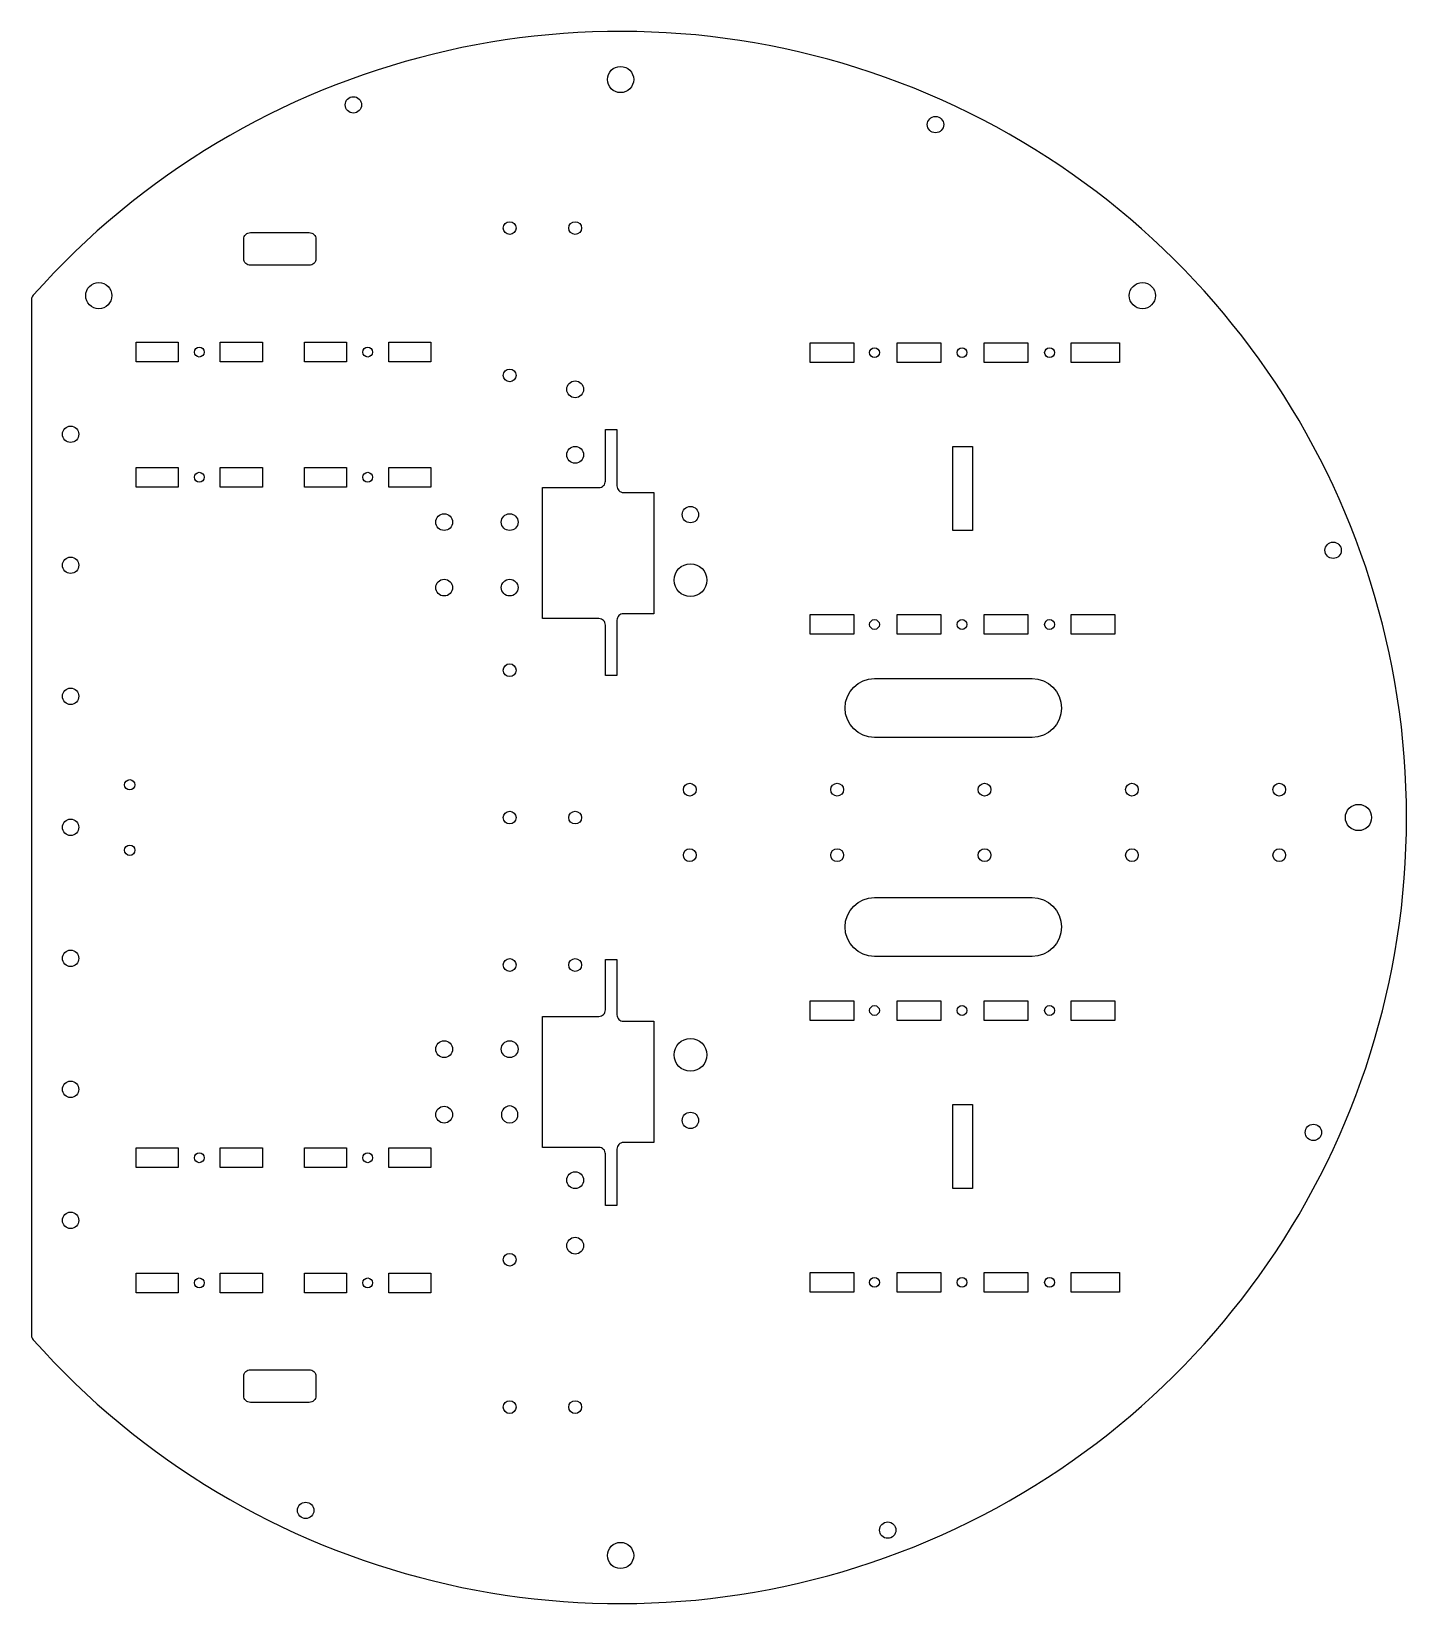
# Model space of a CAD drawing. Header units: millimetres. Extents: x -180 to 240, y -240 to 240.
import ezdxf

# ---------------------------------------------------------------- set-up
doc = ezdxf.new("R2010")
doc.units = ezdxf.units.MM

msp = doc.modelspace()

# ---------------------------------------------------------------- linework, layer by layer
for points in [[(-179.39, 159.43, 0.183659), (-179.9, 158.1), (-179.9, -158.1, 0.183659), (-179.39, -159.43, 2.630606)], [(-113.05, 168.6, -0.414214), (-115.05, 170.6), (-115.05, 176.6, -0.414214), (-113.05, 178.6), (-95.05, 178.6, -0.414214), (-93.05, 176.6), (-93.05, 170.6, -0.414214), (-95.05, 168.6)], [(-6.62, 100.73, 0.414214), (-4.62, 102.73), (-4.62, 118.51), (-1.12, 118.51), (-1.12, 101.23, 0.414214), (0.88, 99.23), (10.13, 99.23), (10.13, 62.23), (0.88, 62.23, 0.414214), (-1.12, 60.23), (-1.12, 43.36), (-4.62, 43.36), (-4.62, 58.73, 0.414214), (-6.62, 60.73), (-23.87, 60.73), (-23.87, 100.73)], [(77.54, 42.43), (125.63, 42.43, -1), (125.63, 24.43), (77.54, 24.43, -1)], [(125.63, -24.43, -1), (125.63, -42.43), (77.54, -42.43, -1), (77.54, -24.43)], [(-4.62, -102.73, 0.414214), (-6.62, -100.73), (-23.87, -100.73), (-23.87, -60.73), (-6.62, -60.73, 0.414214), (-4.62, -58.73), (-4.62, -43.36), (-1.12, -43.36), (-1.12, -60.23, 0.414214), (0.88, -62.23), (10.13, -62.23), (10.13, -99.23), (0.88, -99.23, 0.414214), (-1.12, -101.23), (-1.12, -118.51), (-4.62, -118.51)], [(-35.02, -88.45, 4.194069), (-32.72, -88.45, 0.326467)], [(-95.05, -178.6), (-113.05, -178.6, -0.414214), (-115.05, -176.6), (-115.05, -170.6, -0.414214), (-113.05, -168.6), (-95.05, -168.6, -0.414214), (-93.05, -170.6), (-93.05, -176.6, -0.414214)]]:
    msp.add_lwpolyline(points, format="xyb", close=True)
for points in [[(-135.07, 139.1), (-147.93, 139.1), (-147.93, 145.1), (-135.07, 145.1)], [(-109.36, 139.1), (-122.22, 139.1), (-122.22, 145.1), (-109.36, 145.1)], [(-83.65, 139.1), (-96.5, 139.1), (-96.5, 145.1), (-83.65, 145.1)], [(-57.93, 139.1), (-70.79, 139.1), (-70.79, 145.1), (-57.93, 145.1)], [(71.19, 138.93), (57.91, 138.93), (57.91, 144.93), (71.19, 144.93)], [(84.48, 144.93), (97.76, 144.93), (97.76, 138.93), (84.48, 138.93)], [(124.33, 144.93), (124.33, 138.93), (111.05, 138.93), (111.05, 144.93)], [(152.32, 144.93), (152.32, 138.93), (137.62, 138.93), (137.62, 144.93)], [(107.41, 87.6), (101.41, 87.6), (101.41, 113.26), (107.41, 113.26)], [(-147.93, 100.9), (-147.93, 106.9), (-135.07, 106.9), (-135.07, 100.9)], [(-122.22, 106.9), (-109.36, 106.9), (-109.36, 100.9), (-122.22, 100.9)], [(-83.65, 100.9), (-96.5, 100.9), (-96.5, 106.9), (-83.65, 106.9)], [(-57.93, 100.9), (-70.79, 100.9), (-70.79, 106.9), (-57.93, 106.9)], [(71.19, 61.93), (71.19, 55.93), (57.91, 55.93), (57.91, 61.93)], [(84.48, 61.93), (97.76, 61.93), (97.76, 55.93), (84.48, 55.93)], [(124.33, 61.93), (124.33, 55.93), (111.05, 55.93), (111.05, 61.93)], [(150.91, 55.93), (137.62, 55.93), (137.62, 61.93), (150.91, 61.93)], [(57.91, -55.93), (71.19, -55.93), (71.19, -61.93), (57.91, -61.93)], [(84.48, -61.93), (84.48, -55.93), (97.76, -55.93), (97.76, -61.93)], [(124.33, -61.93), (111.05, -61.93), (111.05, -55.93), (124.33, -55.93)], [(150.91, -61.93), (137.62, -61.93), (137.62, -55.93), (150.91, -55.93)], [(107.41, -113.26), (101.41, -113.26), (101.41, -87.6), (107.41, -87.6)], [(-147.93, -100.9), (-135.07, -100.9), (-135.07, -106.9), (-147.93, -106.9)], [(-122.22, -100.9), (-109.36, -100.9), (-109.36, -106.9), (-122.22, -106.9)], [(-96.5, -106.9), (-96.5, -100.9), (-83.65, -100.9), (-83.65, -106.9)], [(-57.93, -100.9), (-57.93, -106.9), (-70.79, -106.9), (-70.79, -100.9)], [(-147.93, -145.1), (-147.93, -139.1), (-135.07, -139.1), (-135.07, -145.1)], [(-109.36, -139.1), (-109.36, -145.1), (-122.22, -145.1), (-122.22, -139.1)], [(-83.65, -145.1), (-96.5, -145.1), (-96.5, -139.1), (-83.65, -139.1)], [(-70.79, -139.1), (-57.93, -139.1), (-57.93, -145.1), (-70.79, -145.1)], [(57.91, -144.93), (57.91, -138.93), (71.19, -138.93), (71.19, -144.93)], [(84.48, -144.93), (84.48, -138.93), (97.76, -138.93), (97.76, -144.93)], [(124.33, -144.93), (111.05, -144.93), (111.05, -138.93), (124.33, -138.93)], [(152.32, -144.93), (137.62, -144.93), (137.62, -138.93), (150.91, -138.93), (152.32, -138.93)]]:
    msp.add_lwpolyline(points, close=True)
for centre, radius in [((0, 225.32), 4), ((-81.59, 217.58), 2.5), ((96.16, 211.55), 2.5), ((-33.87, 179.97), 1.95), ((-13.87, 179.97), 1.95), ((-159.33, 159.33), 4), ((159.33, 159.33), 4), ((-128.65, 142.1), 1.5), ((-77.22, 142.1), 1.5), ((77.53, 141.93), 1.5), ((104.26, 141.93), 1.5), ((130.98, 141.93), 1.5), ((-33.87, 134.97), 1.95), ((-13.87, 130.73), 2.55), ((-167.93, 117), 2.5), ((-13.87, 110.73), 2.55), ((-128.65, 103.9), 1.5), ((-77.22, 103.9), 1.5), ((-53.87, 90.18), 2.55), ((-33.87, 90.18), 2.55), ((21.33, 92.48), 2.5), ((217.58, 81.59), 2.5), ((-167.93, 77), 2.5), ((21.33, 72.48), 5), ((-53.87, 70.18), 2.55), ((-33.87, 70.18), 2.55), ((77.53, 58.93), 1.5), ((104.26, 58.93), 1.5), ((130.98, 58.93), 1.5), ((-33.87, 44.97), 1.95), ((-167.93, 37), 2.5), ((-149.9, 10), 1.57), ((21.13, 8.5), 1.95), ((66.13, 8.5), 1.95), ((111.13, 8.5), 1.95), ((156.13, 8.5), 1.95), ((201.13, 8.5), 1.95), ((-33.87, -0.03), 1.95), ((-13.87, -0.03), 1.95), ((225.32, 0), 4), ((-167.93, -3), 2.5), ((-149.9, -10), 1.58), ((21.13, -11.5), 1.95), ((66.13, -11.5), 1.95), ((111.13, -11.5), 1.95), ((156.13, -11.5), 1.95), ((201.13, -11.5), 1.95), ((-167.93, -43), 2.5), ((-33.87, -45.03), 1.95), ((-13.87, -45.03), 1.95), ((77.53, -58.93), 1.5), ((104.26, -58.93), 1.5), ((130.98, -58.93), 1.5), ((-53.87, -70.73), 2.55), ((-33.87, -70.73), 2.55), ((21.33, -72.48), 5), ((-167.93, -83), 2.5), ((-53.87, -90.73), 2.55), ((21.33, -92.48), 2.5), ((211.55, -96.16), 2.5), ((-128.65, -103.9), 1.5), ((-77.22, -103.9), 1.5), ((-13.87, -110.73), 2.55), ((-167.93, -123), 2.5), ((-13.87, -130.73), 2.55), ((-33.87, -135.03), 1.95), ((-128.65, -142.1), 1.5), ((-77.22, -142.1), 1.5), ((77.53, -141.93), 1.5), ((104.26, -141.93), 1.5), ((130.98, -141.93), 1.5), ((-33.87, -180.03), 1.95), ((-13.87, -180.03), 1.95), ((-96.16, -211.55), 2.5), ((81.59, -217.58), 2.5), ((0, -225.32), 4)]:
    msp.add_circle(centre, radius)

doc.saveas('drawing.dxf')
